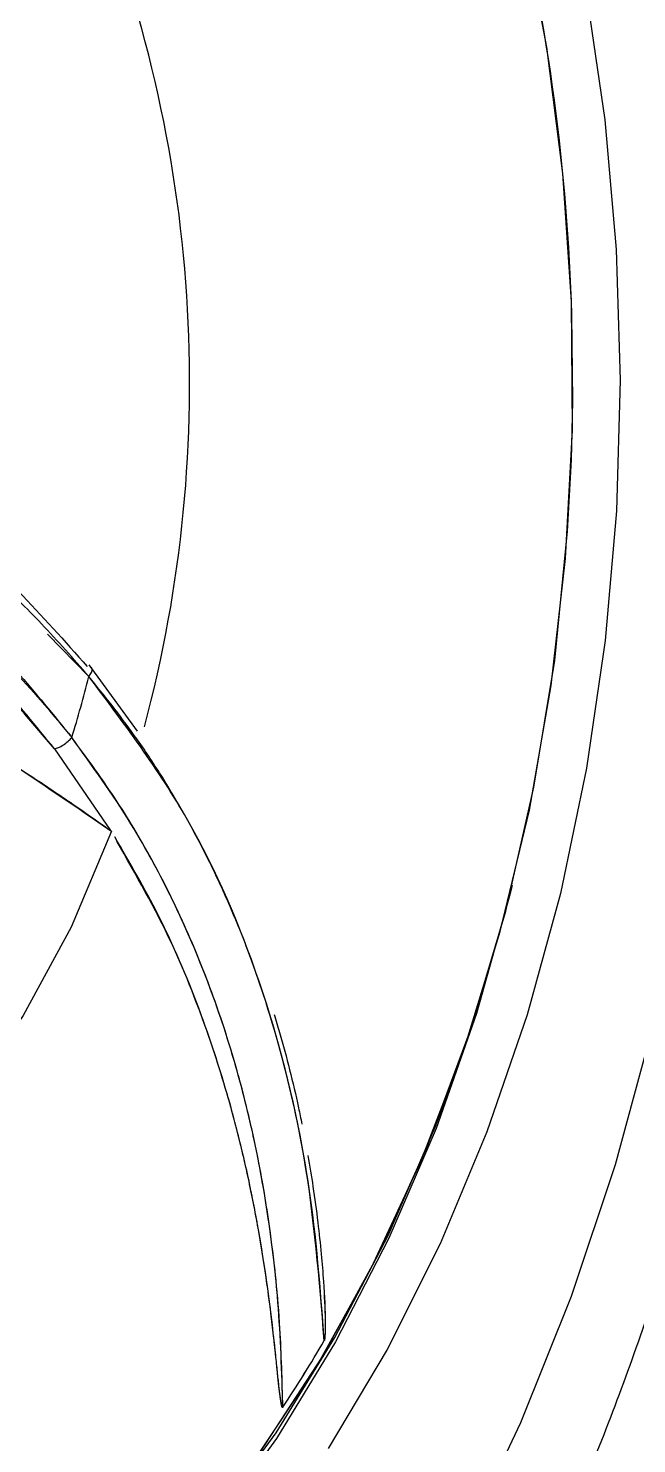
# Model space of a CAD drawing. Header units: inches. Extents: x 2 to 87, y 6 to 129.
# Drawn here: x 16.806 to 17.582, y 39.388 to 41.191 of the extents above; entities that cross this region are included whole.
import ezdxf

# ---------------------------------------------------------------- set-up
doc = ezdxf.new("R2010")
doc.units = ezdxf.units.IN
doc.header["$MEASUREMENT"] = 0
doc.layers.add('1', color=4, linetype='Continuous')

# ---------------------------------------------------------------- blocks, each defined once
blk = doc.blocks.new('2026 STRIDE')
at = {"layer": '1', "color": 3}
for p, q in [((14.5509, 19.2556), (14.498, 19.3096)), ((14.6127, 19.1858), (14.5512, 19.2705)), ((14.507, 19.1634), (14.5784, 19.0594)), ((14.507, 19.1634), (14.5784, 19.0594)), ((14.5784, 19.0594), (14.5797, 19.0586)), ((14.5784, 19.0594), (14.5797, 19.0586))]:
    blk.add_line(p, q, dxfattribs=at)
at = {"layer": '1', "color": 3, "flags": 128}
for points in [[(15.1512, 20.287), (15.1846, 20.1277), (15.2086, 19.9648), (15.2231, 19.7996), (15.228, 19.6332), (15.2232, 19.4668), (15.2088, 19.3016), (15.185, 19.1387), (15.1518, 18.9792), (15.1094, 18.8244), (15.0583, 18.6752), (14.9987, 18.5327), (14.9311, 18.3979), (14.8559, 18.2717)], [(14.7074, 18.1802), (14.7894, 18.2919), (14.8645, 18.4133), (14.9323, 18.5434), (14.9922, 18.6814), (15.0208, 18.7578)], [(14.5606, 18.0276), (14.5847, 18.0504), (14.676, 18.1475), (14.7612, 18.2557), (14.8396, 18.374), (14.9107, 18.5016), (14.974, 18.6376), (15.029, 18.7809), (15.0752, 18.9306), (15.1124, 19.0854), (15.1402, 19.2443), (15.1585, 19.4061), (15.1671, 19.5695), (15.1659, 19.7334), (15.155, 19.8965), (15.1344, 20.0577), (15.1044, 20.2157), (15.065, 20.3694), (15.0167, 20.5177), (14.9597, 20.6594), (14.8945, 20.7935), (14.8216, 20.9189), (14.7415, 21.0349), (14.6548, 21.1405)], [(15.1659, 19.5319), (15.1676, 19.6066), (15.1665, 19.7166)], [(14.6336, 18.1003), (14.6837, 18.1565), (14.7694, 18.2672), (14.8482, 18.3882), (14.9194, 18.5187), (14.9824, 18.6576), (15.0368, 18.804), (15.0822, 18.9567), (15.1182, 19.1145), (15.1446, 19.2762), (15.1611, 19.4407), (15.1659, 19.5319)], [(14.5797, 19.0586), (14.5282, 18.9364), (14.4671, 18.8238), (14.3973, 18.7223), (14.3199, 18.6333), (14.2357, 18.558), (14.146, 18.4975), (14.0521, 18.4526), (13.9623, 18.4255)], [(14.5797, 19.0586), (14.5282, 18.9364), (14.4671, 18.8238), (14.3973, 18.7223), (14.3199, 18.6333), (14.2357, 18.558), (14.146, 18.4975), (14.0521, 18.4526), (13.9623, 18.4255)], [(14.7073, 18.1802), (14.7894, 18.2919), (14.8645, 18.4133), (14.9323, 18.5434), (14.9922, 18.6814), (15.0208, 18.7578)], [(15.0905, 18.9892), (15.088, 18.9789), (15.0451, 18.8264), (14.9935, 18.6797), (14.9334, 18.5399), (14.8654, 18.408), (14.7899, 18.2848), (14.7074, 18.1714), (14.6185, 18.0685), (14.524, 17.9769), (14.4244, 17.8972), (14.3205, 17.8299), (14.2821, 17.8088)], [(14.2754, 17.3146), (14.3313, 17.348), (14.4474, 17.4287), (14.559, 17.5217), (14.6655, 17.6265), (14.7663, 17.7426), (14.8608, 17.8691), (14.9485, 18.0056), (15.0289, 18.1511), (15.1015, 18.3049), (15.166, 18.4662), (15.222, 18.6339), (15.2692, 18.8073), (15.2863, 18.8813)]]:
    blk.add_lwpolyline(points, dxfattribs=at)
at = {"layer": '1', "color": 3}
for centre, radius, start, end in [((12.9822, 19.6298), 1.6971, 345.0305, 22.465), ((12.4915, 19.6369), 2.6761, 1.7055, 13.4528), ((13.1737, 19.6012), 1.4199, 342.655, 345.9107), ((13.1736, 19.6012), 1.42, 342.6551, 345.9107), ((13.2635, 19.3371), 1.8386, 326.5774, 329.6964), ((13.2636, 19.3371), 1.8386, 326.577, 329.6946)]:
    blk.add_arc(centre, radius, start, end, dxfattribs=at)
for points, knots in [([(15.4553, 17.3783), (15.442, 17.3604), (15.4126, 17.3205), (15.3623, 17.2569), (15.3014, 17.1845), (15.2376, 17.1145), (15.1804, 17.0561), (15.1276, 17.0051), (15.0542, 16.9383), (14.9564, 16.858), (14.8431, 16.7771), (14.7437, 16.7151), (14.6557, 16.6666), (14.576, 16.6273), (14.4974, 16.5931), (14.42, 16.5637), (14.344, 16.5387), (14.2694, 16.5179), (14.1861, 16.4988), (14.0939, 16.4828), (13.9923, 16.4717), (13.8915, 16.4673), (13.7916, 16.4693), (13.6927, 16.4775), (13.5952, 16.4919), (13.5069, 16.5106), (13.4276, 16.532), (13.3565, 16.5546), (13.2855, 16.5809), (13.2146, 16.6108), (13.144, 16.6445), (13.0794, 16.6789), (12.9936, 16.729), (12.886, 16.8006), (12.774, 16.8894), (12.6803, 16.9739), (12.6032, 17.0503), (12.523, 17.1377), (12.4455, 17.2314), (12.3756, 17.3244), (12.3183, 17.4074), (12.2709, 17.481), (12.2309, 17.5469), (12.1945, 17.6102), (12.1616, 17.6707), (12.1319, 17.728), (12.1053, 17.7819), (12.0755, 17.8447), (12.0428, 17.9178), (12.0075, 18.0024), (11.975, 18.0862), (11.9451, 18.169), (11.9177, 18.2506), (11.8926, 18.3307), (11.8698, 18.4093), (11.8484, 18.4888), (11.8283, 18.5697), (11.8094, 18.6525), (11.7923, 18.7351), (11.7768, 18.8174), (11.763, 18.8992), (11.7508, 18.9806), (11.7363, 19.0899), (11.7218, 19.2279), (11.7102, 19.395), (11.7044, 19.562), (11.7045, 19.6916), (11.7066, 19.7838), (11.7086, 19.8391), (11.7112, 19.8946), (11.7144, 19.9503), (11.7184, 20.0062), (11.723, 20.0623), (11.7364, 20.2045), (11.7581, 20.3648), (11.7906, 20.5418), (11.8145, 20.6551), (11.8421, 20.77), (11.8707, 20.8757), (11.8998, 20.9731), (11.9289, 21.0628), (11.9616, 21.1554), (11.9941, 21.24), (12.0265, 21.3188), (12.0592, 21.3935), (12.0977, 21.4755), (12.1443, 21.5678), (12.1944, 21.659), (12.2422, 21.7391), (12.2783, 21.796), (12.3142, 21.8501), (12.3534, 21.9063), (12.4002, 21.9692), (12.4454, 22.0264), (12.4933, 22.0835), (12.5444, 22.1407), (12.5994, 22.198), (12.6538, 22.2508), (12.7201, 22.3109), (12.7992, 22.376), (12.8915, 22.4432), (12.9968, 22.5107), (13.1162, 22.5754), (13.2505, 22.6335), (13.372, 22.6738), (13.4801, 22.7008), (13.5747, 22.7183), (13.674, 22.7303), (13.7826, 22.7362), (13.9006, 22.7339), (14.024, 22.7218), (14.1302, 22.703), (14.2192, 22.6816), (14.291, 22.6611), (14.3633, 22.6369), (14.4362, 22.609), (14.5096, 22.5773), (14.5833, 22.5416), (14.6572, 22.5019), (14.7228, 22.4629), (14.7804, 22.4261), (14.8301, 22.3922), (14.8804, 22.3559), (14.9312, 22.317), (14.9824, 22.2755), (15.0339, 22.2313), (15.0808, 22.1886), (15.1503, 22.1223), (15.2439, 22.0249), (15.3335, 21.9188), (15.3969, 21.8368), (15.4341, 21.7865), (15.4736, 21.7307), (15.5151, 21.6691), (15.5619, 21.5958), (15.6097, 21.5159), (15.6543, 21.4361), (15.6888, 21.3704), (15.7147, 21.319), (15.7377, 21.2716), (15.7605, 21.2228), (15.7844, 21.1695), (15.8068, 21.1173), (15.8277, 21.0663), (15.8472, 21.0167), (15.8654, 20.9685), (15.884, 20.9173), (15.9177, 20.8197), (15.9621, 20.6758), (16.0037, 20.5126), (16.0331, 20.3765), (16.0536, 20.2662), (16.071, 20.1568), (16.0853, 20.0485), (16.0972, 19.9358), (16.1063, 19.8183), (16.1123, 19.6956), (16.1146, 19.5733), (16.1135, 19.4515), (16.1088, 19.3305), (16.1007, 19.2104), (16.0883, 19.0813), (16.0704, 18.9433), (16.0459, 18.7965), (16.0161, 18.651), (15.9824, 18.5131), (15.9453, 18.3822), (15.9054, 18.2578), (15.8608, 18.1338), (15.8178, 18.0269), (15.7779, 17.9357), (15.742, 17.8589), (15.703, 17.7807), (15.6606, 17.7012), (15.6148, 17.6208), (15.5654, 17.5397), (15.5122, 17.4581), (15.4745, 17.4052), (15.4553, 17.3783)], [0, 0, 0, 0, 0.003885, 0.008666, 0.014333, 0.020784, 0.025826, 0.029337, 0.034378, 0.044406, 0.053417, 0.06143, 0.067599, 0.073623, 0.079504, 0.085243, 0.090843, 0.096306, 0.101632, 0.109051, 0.116415, 0.123726, 0.130985, 0.138194, 0.145354, 0.152468, 0.157767, 0.163114, 0.168509, 0.173952, 0.179443, 0.184984, 0.18922, 0.199995, 0.211316, 0.217665, 0.224617, 0.232173, 0.240066, 0.247141, 0.253354, 0.258129, 0.262625, 0.266842, 0.270781, 0.274442, 0.277826, 0.280932, 0.286107, 0.291137, 0.296022, 0.300763, 0.305361, 0.309815, 0.314125, 0.318293, 0.32274, 0.327135, 0.331477, 0.335766, 0.340002, 0.344185, 0.348315, 0.356765, 0.36518, 0.37356, 0.381906, 0.384671, 0.387451, 0.390247, 0.393059, 0.395886, 0.398728, 0.401586, 0.417571, 0.423412, 0.429428, 0.435618, 0.441981, 0.446803, 0.451884, 0.457222, 0.462817, 0.466829, 0.471398, 0.476522, 0.482199, 0.489169, 0.494664, 0.49869, 0.501251, 0.506361, 0.51118, 0.515709, 0.519949, 0.525235, 0.530348, 0.535288, 0.540056, 0.548063, 0.555832, 0.563363, 0.573994, 0.58443, 0.594676, 0.601716, 0.608736, 0.615738, 0.623652, 0.632542, 0.641498, 0.650523, 0.655703, 0.660952, 0.66627, 0.671659, 0.677119, 0.68265, 0.688254, 0.693933, 0.697746, 0.701641, 0.70562, 0.709683, 0.71383, 0.718062, 0.722379, 0.725584, 0.735683, 0.746794, 0.750099, 0.753702, 0.757605, 0.761809, 0.766316, 0.772246, 0.777346, 0.781399, 0.784399, 0.786715, 0.789949, 0.793079, 0.796105, 0.799027, 0.801843, 0.804553, 0.807158, 0.810423, 0.820741, 0.830548, 0.836333, 0.842026, 0.847627, 0.853134, 0.858546, 0.864732, 0.870893, 0.877028, 0.883137, 0.889221, 0.895278, 0.901309, 0.908848, 0.916421, 0.924028, 0.931668, 0.938408, 0.945265, 0.952241, 0.959337, 0.963768, 0.968382, 0.97318, 0.978165, 0.983338, 0.9887, 0.994254, 1, 1, 1, 1]), ([(15.4522, 19.634), (15.4504, 19.723), (15.4468, 19.9009), (15.4186, 20.1652), (15.3739, 20.4244), (15.3116, 20.6759), (15.2327, 20.9176), (15.1375, 21.1465), (15.0283, 21.3623), (14.9438, 21.4917), (14.9016, 21.5565)], [0, 0, 0, 0, 0.1250002, 0.2500002, 0.375, 0.4999999, 0.6249998, 0.7499998, 0.8749998, 1, 1, 1, 1]), ([(14.9002, 17.7056), (14.9426, 17.7705), (15.0274, 17.9003), (15.1371, 18.1166), (15.2326, 18.3463), (15.3118, 18.5887), (15.3742, 18.8411), (15.4189, 19.1011), (15.4471, 19.3663), (15.4505, 19.5448), (15.4522, 19.634)], [0, 0, 0, 0, 0.125, 0.25, 0.375, 0.5, 0.625, 0.75, 0.875, 1, 1, 1, 1]), ([(14.5509, 19.2556), (14.5311, 19.2783), (14.4929, 19.322), (14.4319, 19.3811), (14.3698, 19.4348), (14.3051, 19.4841), (14.2322, 19.5341), (14.1789, 19.5635), (14.149, 19.5801)], [0, 0, 0, 0, 0.1699041, 0.3267368, 0.4846418, 0.6422458, 0.7987906, 1, 1, 1, 1]), ([(14.2212, 19.5528), (14.2417, 19.5397), (14.2919, 19.5075), (14.3726, 19.4456), (14.463, 19.3656), (14.52, 19.3008), (14.5488, 19.2682)], [0, 0, 0, 0, 0.170605, 0.4176688, 0.7061815, 1, 1, 1, 1]), ([(14.1411, 19.5246), (14.1489, 19.5199), (14.1675, 19.5085), (14.1979, 19.4881), (14.2365, 19.4612), (14.2818, 19.427), (14.3358, 19.3829), (14.396, 19.328), (14.4629, 19.2597), (14.506, 19.2064), (14.5291, 19.1779)], [0, 0, 0, 0, 0.05358, 0.12776, 0.213441, 0.327193, 0.456917, 0.615635, 0.79471, 1, 1, 1, 1]), ([(14.507, 19.1634), (14.4836, 19.1924), (14.437, 19.2499), (14.3626, 19.3247), (14.2897, 19.389), (14.2184, 19.4437), (14.1674, 19.4798), (14.1388, 19.4972), (14.1347, 19.4997)], [0, 0, 0, 0, 0.2168139, 0.4304625, 0.6229915, 0.7965344, 0.9707936, 1, 1, 1, 1]), ([(14.239, 19.4378), (14.2888, 19.4035), (14.3484, 19.3625), (14.4179, 19.3002), (14.4686, 19.2512), (14.5058, 19.206), (14.5291, 19.1779)], [0, 0, 0, 0, 0.457155, 0.54687, 0.717578, 1, 1, 1, 1]), ([(14.507, 19.1634), (14.4668, 19.2107), (14.3871, 19.3044), (14.2845, 19.3769), (14.2337, 19.4128)], [0, 0, 0, 0, 0.503992, 1, 1, 1, 1]), ([(14.2231, 19.2784), (14.2842, 19.2449), (14.4067, 19.1776), (14.5211, 19.0989), (14.5784, 19.0594)], [0, 0, 0, 0, 0.498712, 1, 1, 1, 1]), ([(14.2305, 19.2745), (14.2474, 19.2654), (14.2903, 19.2422), (14.3512, 19.2073), (14.4149, 19.1687), (14.4715, 19.1327), (14.5267, 19.0959), (14.5616, 19.0713), (14.5784, 19.0594)], [0, 0, 0, 0, 0.140194, 0.355987, 0.512976, 0.68565, 0.848015, 1, 1, 1, 1]), ([(14.5509, 19.2556), (14.5521, 19.2574), (14.5541, 19.2602), (14.555, 19.2634), (14.5551, 19.2655), (14.5545, 19.2665), (14.5543, 19.2669)], [0, 0, 0, 0, 0.381476, 0.587301, 0.797107, 1, 1, 1, 1]), ([(14.5509, 19.2556), (14.5521, 19.2573), (14.554, 19.2601), (14.555, 19.2633), (14.5551, 19.2652), (14.5547, 19.266), (14.5545, 19.2663)], [0, 0, 0, 0, 0.4072723, 0.629433, 0.8578954, 1, 1, 1, 1]), ([(14.8509, 18.4093), (14.8445, 18.4876), (14.8319, 18.6441), (14.7732, 18.8684), (14.6839, 19.0784), (14.5952, 19.1965), (14.5509, 19.2556)], [0, 0, 0, 0, 0.250185, 0.500172, 0.750054, 1, 1, 1, 1]), ([(14.8509, 18.4094), (14.8459, 18.4753), (14.8372, 18.5908), (14.8039, 18.7529), (14.7681, 18.8713), (14.7317, 18.9622), (14.7019, 19.0263), (14.6715, 19.083), (14.6405, 19.1343), (14.6023, 19.1915), (14.5707, 19.231), (14.5509, 19.2556)], [0, 0, 0, 0, 0.210546, 0.368628, 0.533185, 0.613167, 0.691442, 0.768096, 0.827975, 0.892833, 1, 1, 1, 1]), ([(14.507, 19.1634), (14.5087, 19.1639), (14.5121, 19.1648), (14.5184, 19.1683), (14.5245, 19.1729), (14.5276, 19.1763), (14.5291, 19.1779)], [0, 0, 0, 0, 0.240996, 0.5, 0.759004, 1, 1, 1, 1]), ([(14.507, 19.1634), (14.5087, 19.1639), (14.5121, 19.1648), (14.5184, 19.1683), (14.5245, 19.1729), (14.5276, 19.1763), (14.5291, 19.1779)], [0, 0, 0, 0, 0.240961, 0.499951, 0.758968, 1, 1, 1, 1]), ([(14.7981, 18.3243), (14.7967, 18.3692), (14.7943, 18.45), (14.7839, 18.5376), (14.7761, 18.5877), (14.7725, 18.6092), (14.7689, 18.6288), (14.7654, 18.6466), (14.7621, 18.6625), (14.7496, 18.7199), (14.7229, 18.8169), (14.671, 18.9478), (14.6075, 19.0694), (14.555, 19.1419), (14.5291, 19.1779)], [0, 0, 0, 0, 0.143689, 0.258956, 0.284448, 0.307987, 0.329573, 0.349205, 0.366882, 0.382606, 0.540573, 0.696139, 0.849289, 1, 1, 1, 1]), ([(14.7981, 18.3244), (14.7972, 18.3579), (14.7953, 18.4324), (14.7845, 18.5382), (14.7673, 18.6426), (14.746, 18.7342), (14.7175, 18.8285), (14.6813, 18.9227), (14.6366, 19.0144), (14.5865, 19.0998), (14.5488, 19.151), (14.5291, 19.1779)], [0, 0, 0, 0, 0.107487, 0.23857, 0.342527, 0.450053, 0.545408, 0.666282, 0.78411, 0.886489, 1, 1, 1, 1]), ([(14.7981, 18.3244), (14.798, 18.3243), (14.7979, 18.3242), (14.7978, 18.3241), (14.7977, 18.3241), (14.7976, 18.3241), (14.7975, 18.3242), (14.7972, 18.3246), (14.7969, 18.3255), (14.7957, 18.3299), (14.7946, 18.3386), (14.793, 18.3522), (14.7913, 18.3688), (14.7886, 18.395), (14.7844, 18.4332), (14.7776, 18.4859), (14.7706, 18.5309), (14.7643, 18.5658), (14.76, 18.5885), (14.7543, 18.6159), (14.7475, 18.6464), (14.7401, 18.6763), (14.7334, 18.7015), (14.7177, 18.7572), (14.6893, 18.8414), (14.6418, 18.9518), (14.603, 19.0183), (14.5838, 19.0511)], [0, 0, 0, 0, 0.000405, 0.000583, 0.000758, 0.000942, 0.001144, 0.00163, 0.003031, 0.005088, 0.020276, 0.036942, 0.058426, 0.0847, 0.138326, 0.206808, 0.289745, 0.314276, 0.344083, 0.379105, 0.422971, 0.465362, 0.499266, 0.524791, 0.691123, 0.84784, 1, 1, 1, 1]), ([(14.7981, 18.3243), (14.798, 18.3243), (14.7979, 18.3242), (14.7978, 18.3241), (14.7977, 18.3241), (14.7976, 18.3241), (14.7975, 18.3242), (14.7972, 18.3246), (14.7968, 18.3255), (14.7956, 18.3302), (14.7945, 18.3392), (14.7929, 18.3533), (14.7911, 18.3707), (14.7889, 18.3918), (14.7862, 18.4169), (14.7823, 18.4498), (14.7764, 18.4943), (14.7674, 18.5503), (14.7542, 18.6184), (14.7345, 18.7011), (14.7032, 18.803), (14.6566, 18.9231), (14.611, 19.003), (14.5865, 19.0458)], [0, 0, 0, 0, 0.000424, 0.000611, 0.000795, 0.000987, 0.001199, 0.001709, 0.003182, 0.005344, 0.021311, 0.038582, 0.061153, 0.089, 0.121304, 0.159158, 0.217886, 0.295775, 0.380447, 0.488766, 0.628897, 0.801098, 1, 1, 1, 1]), ([(14.7869, 18.8251), (14.7893, 18.8174), (14.7965, 18.7941), (14.8069, 18.7544), (14.8164, 18.7156), (14.8209, 18.6923), (14.8223, 18.6853)], [0, 0, 0, 0, 0.169689, 0.509741, 0.853542, 1, 1, 1, 1]), ([(14.83, 18.6451), (14.8322, 18.632), (14.8371, 18.6037), (14.8427, 18.5618), (14.847, 18.5214), (14.8505, 18.4783), (14.8523, 18.4437), (14.8521, 18.4192), (14.8516, 18.4124), (14.8513, 18.4104), (14.8511, 18.4097), (14.851, 18.4095), (14.8509, 18.4094)], [0, 0, 0, 0, 0.169396, 0.365318, 0.53703, 0.683997, 0.911295, 0.972799, 0.990531, 0.996235, 0.998342, 1, 1, 1, 1]), ([(14.8503, 18.4769), (14.8512, 18.4609), (14.8523, 18.4404), (14.8521, 18.4184), (14.8516, 18.4121), (14.8512, 18.4103), (14.851, 18.4096), (14.8509, 18.4094), (14.8509, 18.4093)], [0, 0, 0, 0, 0.712676, 0.911126, 0.968686, 0.987401, 0.994405, 1, 1, 1, 1])]:
    blk.add_open_spline(points, degree=3, knots=knots, dxfattribs=at)

msp = doc.modelspace()

# ---------------------------------------------------------------- block references
msp.add_blockref('2026 STRIDE', (2.3326, 21.1096))

doc.saveas('drawing.dxf')
